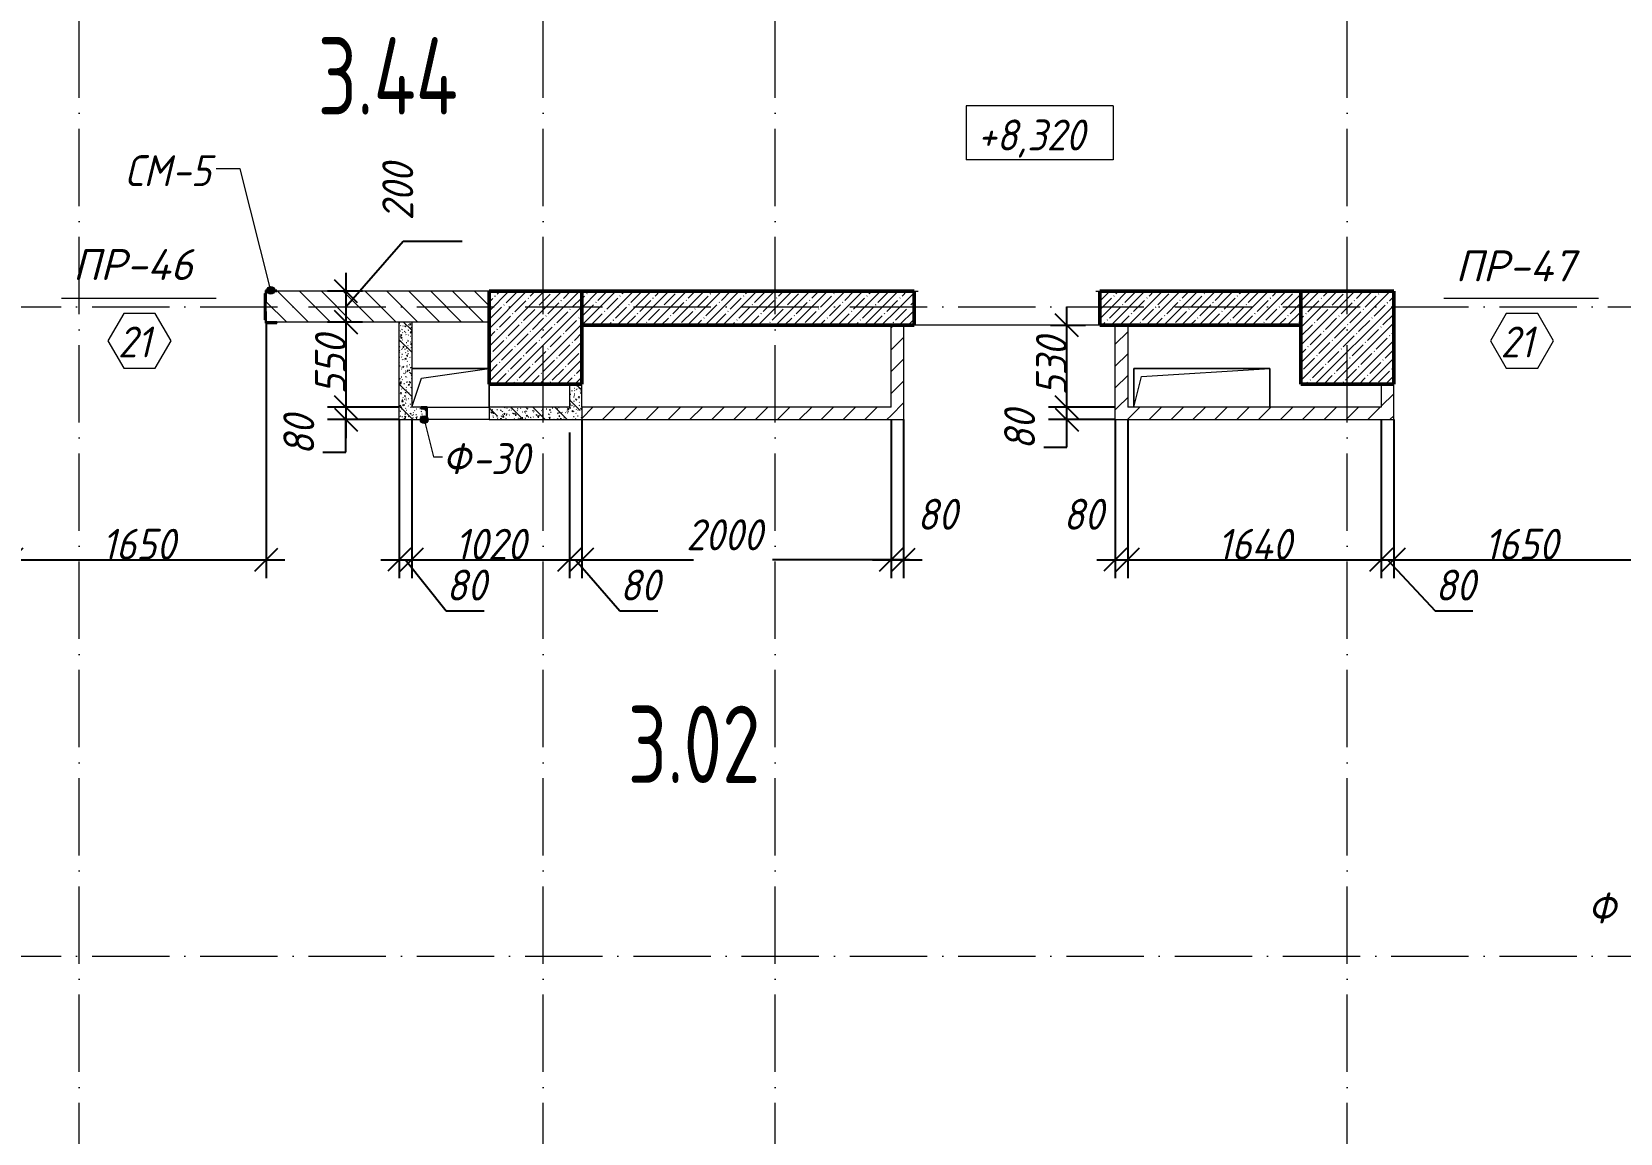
# Model space of a CAD drawing. Header units: millimetres. Extents: x -269418 to 201924, y -5890 to 98643.
# Drawn here: x 13703 to 23975, y 2454 to 9579 of the extents above; entities that cross this region are included whole.
import ezdxf

# ---------------------------------------------------------------- set-up
doc = ezdxf.new("R2010")
doc.units = ezdxf.units.MM
doc.linetypes.add('50_200_ШТРИХ_1Т_ш5_п1_п1_', pattern=[700, 500, -100, 0, -100])
for name, color, linetype, lineweight in [('A-ANNO-DIMS', 7, 'Continuous', 9), ('A-AREA-IDEN', 7, 'Continuous', 9), ('A-DOOR-IDEN', 7, 'Continuous', 9), ('A-FLOR', 7, 'Continuous', 9), ('A-GENM', 7, 'Continuous', 9), ('A-GENM-1', 7, 'Continuous', 25), ('A-GENM-IDEN', 7, 'Continuous', 9), ('A-WALL-3', 7, 'Continuous', 50), ('A-WALL-PATT-2', 7, 'Continuous', 5), ('G-ANNO-DIMS', 7, 'Continuous', 9), ('I-WALL', 7, 'Continuous', 5), ('S-COLS', 7, 'Continuous', 9), ('S-COLS-1', 7, 'Continuous', 5), ('S-COLS-2', 7, 'Continuous', 50), ('Оси-1', 7, '50_200_ШТРИХ_1Т_ш5_п1_п1_', 9)]:
    doc.layers.add(name, color=color, linetype=linetype, lineweight=lineweight)
for name, color, linetype, lineweight, true_color in [('A-WALL-4', 7, 'Continuous', 5, 0x008000), ('A-WALL-FNSH-2', 7, 'Continuous', 13, 0xce0000), ('A-WALL-FNSH-3', 7, 'Continuous', 13, 0x008000), ('A-WALL-FNSH-4', 7, 'Continuous', 13, 0x0070df), ('A-WALL-PATT-1', 7, 'Continuous', 5, 0xce0000), ('A-WALL-PATT-3', 7, 'Continuous', 5, 0x008000), ('A-WALL-PATT-4', 7, 'Continuous', 5, 0x0070df)]:
    doc.layers.add(name, color=color, linetype=linetype, lineweight=lineweight, true_color=true_color)
doc.styles.add('ISOCPEUR_I_2', font='isocpeui.ttf', dxfattribs={"width": 0.9, "height": 200})
doc.styles.add('ISOCPEUR_I_4', font='isocpeui.ttf', dxfattribs={"height": 200})
doc.styles.add('СПДС', font='ГОСТ тип А.ttf', dxfattribs={"width": 0.9})
doc.dimstyles.new('ISO-2_0_0_9К_СРЕДНИЙ', dxfattribs={"dimscale": 304.8, "dimtxt": 199.196235, "dimasz": 0.492126, "dimexe": 0.393701, "dimexo": 0, "dimgap": 0, "dimtad": 1, "dimdec": 0, "dimzin": 0, "dimdsep": 46, "dimtxsty": 'ISOCPEUR_I_2', "dimblk1": 'OBLIQUE', "dimblk2": 'OBLIQUE', "dimsah": 1, "dimcen": 0.09, "dimdle": 0.393701, "dimazin": 0, "dimtfac": 1, "dimtdec": 4, "dimtix": 1, "dimtmove": 2, "dimatfit": 3, "dimfxl": 1, "dimtvp": 1, "dimtolj": 1, "dimtzin": 0, "dimarcsym": 2})
doc.dimstyles.new('ISO-2_0_0_9К_СРЕДНИЙ_1', dxfattribs={"dimscale": 304.8, "dimtxt": 199.196235, "dimasz": 0.492126, "dimexe": 0.393701, "dimexo": 0, "dimgap": 0, "dimtad": 1, "dimdec": 0, "dimzin": 0, "dimdsep": 46, "dimtxsty": 'ISOCPEUR_I_2', "dimblk1": 'OBLIQUE', "dimblk2": 'OBLIQUE', "dimsah": 1, "dimcen": 0.09, "dimdle": 0.393701, "dimazin": 0, "dimtfac": 1, "dimtdec": 4, "dimtix": 1, "dimtmove": 1, "dimatfit": 3, "dimfxl": 1, "dimtvp": 1, "dimtolj": 1, "dimtzin": 0, "dimarcsym": 2})
doc.dimstyles.new('ISO-2_0_0_9К_СРЕДНИЙ_2', dxfattribs={"dimscale": 304.8, "dimtxt": 199.196235, "dimasz": 0.492126, "dimexe": 0.393701, "dimexo": 0, "dimgap": 0, "dimtad": 1, "dimdec": 0, "dimzin": 0, "dimdsep": 46, "dimtxsty": 'ISOCPEUR_I_2', "dimblk1": 'OBLIQUE', "dimblk2": 'OBLIQUE', "dimsah": 1, "dimcen": 0.09, "dimdle": 0.393701, "dimazin": 0, "dimtfac": 1, "dimtdec": 4, "dimtix": 1, "dimtmove": 0, "dimatfit": 3, "dimfxl": 1, "dimtvp": 1, "dimtolj": 1, "dimtzin": 0, "dimarcsym": 2})
pattern_1 = [(45, (0, 0), (-70.71068, 70.71068), [])]
pattern_2 = [(50, (0, 0), (72.87376, -6.37607), [7.62, -83.82]), (355, (0, 0), (-14.097, 76.42244), [6.096, -67.056]), (100.451, (6.07, -0.53), (58.77696, 70.04687), [6.476, -71.236]), (46.184, (0, 20.32), (108.4314, -16.81745), [11.43, -125.73]), (96.636, (9.04, 18.92), (94.961, 98.9709), [9.714, -106.854]), (351.184, (0, 20.32), (94.9623, 98.9702), [9.144, -100.584]), (21, (10.16, 15.24), (60.64565, -40.90654), [7.62, -83.82]), (326, (10.16, 15.24), (24.72083, 73.67493), [6.096, -67.056]), (71.451, (15.214, 11.83), (85.3669, 32.76874), [6.476, -71.236]), (37.5, (0, 0), (1.235525, 33.822432), [3.353, -62.89, 3.353, -64.719, -67.31]), (37.5, (0, 0), (1.235525, 33.822432), [-134.315, 3.353, -63.957]), (7.5, (0, 0), (26.728146, 40.07255), [3.353, -35.458, 3.353, -61.366, -25.654]), (7.5, (0, 0), (26.728146, 40.07255), [-103.53, 3.353, -22.301]), (327.5, (-22.657, 0), (54.236318, -2.292117), [3.353, -22.047, 3.353, -75.895, -105.156]), (327.5, (-22.657, 0), (54.236318, -2.292117), [-104.648, 3.353, -101.803]), (317.5, (-32.817, 0), (59.25158, 10.17014), [3.353, -29.667, 3.353, -49.276, -74.676]), (317.5, (-32.817, 0), (59.25158, 10.17014), [-85.649, 3.353, -71.323])]
pattern_3 = [(135, (0, 0), (-142.5612, -142.5612), []), (135, (142.56, 0), (-142.5612, -142.5612), [252.016, -50.403, 3.353, -47.05])]
pattern_4 = [(45, (0, 0), (-57.02463, 57.02463), []), (45, (57.025, 0), (-57.02463, 57.02463), [100.806, -20.161, 3.353, -16.808])]

# ---------------------------------------------------------------- blocks, each defined once
blk = doc.blocks.new('AR_Отверстие прямоугольное _в плите_ - AR_Отверстие прямоугольное _в плите_-V41-АР1_1_Кладочный план 3 этажа')
at = {"layer": 'A-GENM'}
for p, q in [((250, 125), (-250, 125)), ((-187, 63), (250, 125)), ((-250, -125), (-187, 63)), ((250, -125), (250, 25))]:
    blk.add_line(p, q, dxfattribs=at)
blk = doc.blocks.new('AR_Отверстие прямоугольное _в плите_ - AR_Отверстие прямоугольное _в плите_-24548550-АР1_1_Кладочный план 3 этажа')
at = {"layer": 'A-GENM'}
for p, q in [((440, 125), (-440, 125)), ((-440, 125), (-440, -125)), ((-390, 75), (440, 125)), ((440, -125), (440, 125)), ((-440, -125), (-390, 75))]:
    blk.add_line(p, q, dxfattribs=at)
blk = doc.blocks.new('Колонна_Несущая_Прямоугольное сечение - 600х600-V62-АР1_1_Кладочный план 3 этажа')
at = {"layer": 'S-COLS-1'}
h = blk.add_hatch(dxfattribs=at)
h.set_pattern_fill('FP_46', color=256, style=0, pattern_type=2)
h.set_pattern_definition([(45, (-22210, -7600), (-57.02463, 57.02463), []), (45, (-22152.975, -7600), (-57.02463, 57.02463), [100.806, -20.161, 3.353, -16.808])])
h.paths.add_polyline_path([(-300, -300), (300, -300), (300, 300), (-300, 300)], flags=0)
at = {"layer": 'S-COLS-2'}
for p, q in [((300, 300), (-300, 300)), ((-300, 300), (-300, -300)), ((300, -300), (300, 300)), ((-300, -300), (300, -300))]:
    blk.add_line(p, q, dxfattribs=at)
blk = doc.blocks.new('Колонна_Несущая_Прямоугольное сечение - 600х600-V70-АР1_1_Кладочный план 3 этажа')
at = {"layer": 'S-COLS-1'}
h = blk.add_hatch(dxfattribs=at)
h.set_pattern_fill('FP_54', color=256, style=0, pattern_type=2)
h.set_pattern_definition([(45, (-16960, -7600), (-57.02463, 57.02463), []), (45, (-16902.975, -7600), (-57.02463, 57.02463), [100.806, -20.161, 3.353, -16.808])])
h.paths.add_polyline_path([(-300, -300), (300, -300), (300, 300), (-300, 300)], flags=0)
at = {"layer": 'S-COLS-2'}
for p, q in [((300, 300), (-300, 300)), ((-300, 300), (-300, -300)), ((300, -300), (300, 300)), ((-300, -300), (300, -300))]:
    blk.add_line(p, q, dxfattribs=at)
blk = doc.blocks.new('Фахверк_СКБ_Уголок_Тип 2 - СМ-5_200х2480h-30007438-АР1_1_Кладочный план 3 этажа')
at = {"layer": 'A-GENM-1'}
for p, q in [((125, 156), (125, 81)), ((200, 156), (125, 156)), ((131, 81), (131, 150)), ((131, 150), (200, 150)), ((200, 150), (200, 156)), ((125, 81), (131, 81)), ((131, 19), (125, 19)), ((125, 19), (125, -56)), ((131, -50), (131, 19)), ((125, -56), (200, -56)), ((200, -50), (131, -50)), ((200, -56), (200, -50))]:
    blk.add_line(p, q, dxfattribs=at)
blk = doc.blocks.new('Стойка_Влож_Полоса боковая - Полоса-27101091-АР1_1_Кладочный план 3 этажа')
at = {"layer": 'A-GENM'}
for p, q in [((-5, 85), (0, 85)), ((-5, -85), (-5, 85)), ((0, 31), (0, -31)), ((0, -85), (-5, -85))]:
    blk.add_line(p, q, dxfattribs=at)
blk = doc.blocks.new('Фахверк_СКБ_Швеллер - Ф-30_80х3950 h _3 эт__-31789027-АР1_1_Кладочный план 3 этажа')
at = {"layer": 'A-GENM-1'}
for p, q in [((165, 40), (125, 40)), ((125, 40), (125, -40)), ((129.5, 32.6), (165, 32.6)), ((129.5, -32.6), (129.5, 32.6)), ((165, 32.6), (165, 40)), ((125, -40), (165, -40)), ((165, -32.6), (129.5, -32.6)), ((165, -40), (165, -32.6))]:
    blk.add_line(p, q, dxfattribs=at)
blk = doc.blocks.new('Высотные отметки - 9_5х3_5_h_-17668430-АР1_1_Кладочный план 3 этажа')
at = {"layer": 'G-ANNO-DIMS'}
for p, q in [((-4.75, 3.5), (-4.75, 0)), ((4.75, 3.5), (-4.75, 3.5)), ((4.75, 3.5), (4.75, 0)), ((4.75, 0), (-4.75, 0))]:
    blk.add_line(p, q, dxfattribs=at)
blk = doc.blocks.new('AAR_СКБ_Марка_Двери_Перемычка и проем - Марка перемычки и проема-25306769-АР1_1_Кладочный план 3 этажа')
at = {"layer": 'A-DOOR-IDEN'}
for p, q in [((-5, 0), (5, 0)), ((-0.97, -0.98), (-1.99, -2.75)), ((1.07, -0.98), (-0.97, -0.98)), ((2.09, -2.75), (1.07, -0.98)), ((-1.99, -2.75), (-0.97, -4.51)), ((1.07, -4.51), (2.09, -2.75)), ((-0.97, -4.51), (1.07, -4.51))]:
    blk.add_line(p, q, dxfattribs=at)
blk = doc.blocks.new('_Oblique')
at = {"color": 0, "linetype": 'ByBlock', "lineweight": -2}
blk.add_line((-0.5, -0.5), (0.5, 0.5), dxfattribs=at)
blk = doc.blocks.new('DIMBLOCK160-АР1_1_Кладочный план 3 этажа')
at = {"layer": 'A-ANNO-DIMS', "color": 0, "lineweight": -2, "transparency": 16777216}
for p, q in [((16080, 7067), (16080, 6044)), ((16160, 7067), (16160, 6044)), ((15960, 6164), (16280, 6164)), ((16120, 6164), (16384, 5833)), ((16384, 5833), (16628, 5833))]:
    blk.add_line(p, q, dxfattribs=at)
at = {"layer": 'Defpoints', "color": 0, "transparency": 16777216}
for p in [(16080, 7067), (16160, 7067), (16160, 6164)]:
    blk.add_point(p, dxfattribs=at)
at = {"layer": 'A-ANNO-DIMS', "color": 0, "lineweight": -2, "transparency": 16777216, "xscale": 150, "yscale": 150, "zscale": 150, "rotation": 180}
blk.add_blockref('_Oblique', (16080, 6164), dxfattribs=at)
at = {"layer": 'A-ANNO-DIMS', "color": 0, "lineweight": -2, "transparency": 16777216, "xscale": 150, "yscale": 150, "zscale": 150}
blk.add_blockref('_Oblique', (16160, 6164), dxfattribs=at)
at = {"layer": 'A-ANNO-DIMS', "color": 0, "transparency": 16777216, "insert": (16384, 6100), "char_height": 200, "width": 303.39, "attachment_point": 1, "line_spacing_factor": 1.149209, "style": 'ISOCPEUR_I_2'}
blk.add_mtext('\\A1;80', dxfattribs=at)
blk = doc.blocks.new('DIMBLOCK161-АР1_1_Кладочный план 3 этажа')
at = {"layer": 'A-ANNO-DIMS', "color": 0, "lineweight": -2, "transparency": 16777216}
for p, q in [((16160, 7067), (16160, 6044)), ((17180, 6987), (17180, 6044)), ((16040, 6164), (17300, 6164))]:
    blk.add_line(p, q, dxfattribs=at)
at = {"layer": 'Defpoints', "color": 0, "transparency": 16777216}
for p in [(16160, 7067), (17180, 6987), (17180, 6164)]:
    blk.add_point(p, dxfattribs=at)
at = {"layer": 'A-ANNO-DIMS', "color": 0, "lineweight": -2, "transparency": 16777216, "xscale": 150, "yscale": 150, "zscale": 150, "rotation": 180}
blk.add_blockref('_Oblique', (16160, 6164), dxfattribs=at)
at = {"layer": 'A-ANNO-DIMS', "color": 0, "lineweight": -2, "transparency": 16777216, "xscale": 150, "yscale": 150, "zscale": 150}
blk.add_blockref('_Oblique', (17180, 6164), dxfattribs=at)
at = {"layer": 'A-ANNO-DIMS', "color": 0, "transparency": 16777216, "insert": (16670, 6264), "char_height": 200, "width": 560.81, "attachment_point": 5, "style": 'ISOCPEUR_I_2'}
blk.add_mtext('\\A1;1020', dxfattribs=at)
blk = doc.blocks.new('DIMBLOCK162-АР1_1_Кладочный план 3 этажа')
at = {"layer": 'A-ANNO-DIMS', "color": 0, "lineweight": -2, "transparency": 16777216}
for p, q in [((17180, 6987), (17180, 6044)), ((17260, 7067), (17260, 6044)), ((17060, 6164), (17380, 6164)), ((17220, 6164), (17507, 5833)), ((17507, 5833), (17751, 5833))]:
    blk.add_line(p, q, dxfattribs=at)
at = {"layer": 'Defpoints', "color": 0, "transparency": 16777216}
for p in [(17180, 6987), (17260, 7067), (17260, 6164)]:
    blk.add_point(p, dxfattribs=at)
at = {"layer": 'A-ANNO-DIMS', "color": 0, "lineweight": -2, "transparency": 16777216, "xscale": 150, "yscale": 150, "zscale": 150, "rotation": 180}
blk.add_blockref('_Oblique', (17180, 6164), dxfattribs=at)
at = {"layer": 'A-ANNO-DIMS', "color": 0, "lineweight": -2, "transparency": 16777216, "xscale": 150, "yscale": 150, "zscale": 150}
blk.add_blockref('_Oblique', (17260, 6164), dxfattribs=at)
at = {"layer": 'A-ANNO-DIMS', "color": 0, "transparency": 16777216, "insert": (17507, 6100), "char_height": 200, "width": 303.39, "attachment_point": 1, "line_spacing_factor": 1.149209, "style": 'ISOCPEUR_I_2'}
blk.add_mtext('\\A1;80', dxfattribs=at)
blk = doc.blocks.new('DIMBLOCK163-АР1_1_Кладочный план 3 этажа')
at = {"layer": 'A-ANNO-DIMS', "color": 0, "lineweight": -2, "transparency": 16777216}
for p, q in [((17260, 7067), (17260, 6044)), ((19260, 7069), (19260, 6044)), ((17140, 6164), (17982, 6164)), ((19380, 6164), (18494, 6164))]:
    blk.add_line(p, q, dxfattribs=at)
at = {"layer": 'Defpoints', "color": 0, "transparency": 16777216}
for p in [(17260, 7067), (19260, 7069), (19260, 6164)]:
    blk.add_point(p, dxfattribs=at)
at = {"layer": 'A-ANNO-DIMS', "color": 0, "lineweight": -2, "transparency": 16777216, "xscale": 150, "yscale": 150, "zscale": 150, "rotation": 180}
blk.add_blockref('_Oblique', (17260, 6164), dxfattribs=at)
at = {"layer": 'A-ANNO-DIMS', "color": 0, "lineweight": -2, "transparency": 16777216, "xscale": 150, "yscale": 150, "zscale": 150}
blk.add_blockref('_Oblique', (19260, 6164), dxfattribs=at)
at = {"layer": 'A-ANNO-DIMS', "color": 0, "transparency": 16777216, "insert": (17935, 6425), "char_height": 200, "width": 606.78, "attachment_point": 1, "line_spacing_factor": 1.149209, "style": 'ISOCPEUR_I_2'}
blk.add_mtext('\\A1;2000', dxfattribs=at)
blk = doc.blocks.new('DIMBLOCK164-АР1_1_Кладочный план 3 этажа')
at = {"layer": 'A-ANNO-DIMS', "color": 0, "lineweight": -2, "transparency": 16777216}
for p, q in [((19260, 7069), (19260, 6044)), ((19340, 7070), (19340, 6044)), ((19140, 6164), (19460, 6164))]:
    blk.add_line(p, q, dxfattribs=at)
at = {"layer": 'Defpoints', "color": 0, "transparency": 16777216}
for p in [(19260, 7069), (19340, 7070), (19340, 6164)]:
    blk.add_point(p, dxfattribs=at)
at = {"layer": 'A-ANNO-DIMS', "color": 0, "lineweight": -2, "transparency": 16777216, "xscale": 150, "yscale": 150, "zscale": 150, "rotation": 180}
blk.add_blockref('_Oblique', (19260, 6164), dxfattribs=at)
at = {"layer": 'A-ANNO-DIMS', "color": 0, "lineweight": -2, "transparency": 16777216, "xscale": 150, "yscale": 150, "zscale": 150}
blk.add_blockref('_Oblique', (19340, 6164), dxfattribs=at)
at = {"layer": 'A-ANNO-DIMS', "color": 0, "transparency": 16777216, "insert": (19429, 6558), "char_height": 200, "width": 303.39, "attachment_point": 1, "line_spacing_factor": 1.149209, "style": 'ISOCPEUR_I_2'}
blk.add_mtext('\\A1;80', dxfattribs=at)
blk = doc.blocks.new('DIMBLOCK165-АР1_1_Кладочный план 3 этажа')
at = {"layer": 'A-ANNO-DIMS', "color": 0, "lineweight": -2, "transparency": 16777216}
for p, q in [((15735, 7800), (16104, 8224)), ((16104, 8224), (16486, 8224)), ((15735, 8020), (15735, 7580)), ((15841, 7900), (15615, 7900)), ((15841, 7700), (15615, 7700))]:
    blk.add_line(p, q, dxfattribs=at)
at = {"layer": 'Defpoints', "color": 0, "transparency": 16777216}
for p in [(15841, 7900), (15735, 7700), (15841, 7700)]:
    blk.add_point(p, dxfattribs=at)
at = {"layer": 'A-ANNO-DIMS', "color": 0, "lineweight": -2, "transparency": 16777216, "xscale": 150, "yscale": 150, "zscale": 150}
for p, rotation in [((15735, 7900), 90), ((15735, 7700), 270)]:
    blk.add_blockref('_Oblique', p, dxfattribs=dict(at, rotation=rotation))
at = {"layer": 'A-ANNO-DIMS', "color": 0, "transparency": 16777216, "insert": (15970, 8358), "char_height": 200, "width": 455.09, "attachment_point": 1, "rotation": 90, "line_spacing_factor": 1.149209, "style": 'ISOCPEUR_I_2'}
blk.add_mtext('\\A1;200', dxfattribs=at)
blk = doc.blocks.new('DIMBLOCK166-АР1_1_Кладочный план 3 этажа')
at = {"layer": 'A-ANNO-DIMS', "color": 0, "lineweight": -2, "transparency": 16777216}
for p, q in [((15735, 7820), (15735, 7030)), ((15841, 7700), (15615, 7700)), ((16077, 7150), (15615, 7150))]:
    blk.add_line(p, q, dxfattribs=at)
at = {"layer": 'Defpoints', "color": 0, "transparency": 16777216}
for p in [(15841, 7700), (15735, 7150), (16077, 7150)]:
    blk.add_point(p, dxfattribs=at)
at = {"layer": 'A-ANNO-DIMS', "color": 0, "lineweight": -2, "transparency": 16777216, "xscale": 150, "yscale": 150, "zscale": 150}
for p, rotation in [((15735, 7700), 90), ((15735, 7150), 270)]:
    blk.add_blockref('_Oblique', p, dxfattribs=dict(at, rotation=rotation))
at = {"layer": 'A-ANNO-DIMS', "color": 0, "transparency": 16777216, "insert": (15635, 7425), "char_height": 200, "width": 455.09, "attachment_point": 5, "rotation": 90, "style": 'ISOCPEUR_I_2'}
blk.add_mtext('\\A1;550', dxfattribs=at)
blk = doc.blocks.new('DIMBLOCK167-АР1_1_Кладочный план 3 этажа')
at = {"layer": 'A-ANNO-DIMS', "color": 0, "lineweight": -2, "transparency": 16777216}
for p, q in [((15735, 7270), (15735, 6950)), ((16077, 7150), (15615, 7150)), ((16077, 7070), (15615, 7070)), ((15735, 6859), (15735, 7070)), ((15585, 6859), (15735, 6859))]:
    blk.add_line(p, q, dxfattribs=at)
at = {"layer": 'Defpoints', "color": 0, "transparency": 16777216}
for p in [(16077, 7150), (15735, 7070), (16077, 7070)]:
    blk.add_point(p, dxfattribs=at)
at = {"layer": 'A-ANNO-DIMS', "color": 0, "lineweight": -2, "transparency": 16777216, "xscale": 150, "yscale": 150, "zscale": 150}
for p, rotation in [((15735, 7150), 90), ((15735, 7070), 270)]:
    blk.add_blockref('_Oblique', p, dxfattribs=dict(at, rotation=rotation))
at = {"layer": 'A-ANNO-DIMS', "color": 0, "transparency": 16777216, "insert": (15330, 6840), "char_height": 200, "width": 303.39, "attachment_point": 1, "rotation": 90, "line_spacing_factor": 1.149209, "style": 'ISOCPEUR_I_2'}
blk.add_mtext('\\A1;80', dxfattribs=at)
blk = doc.blocks.new('DIMBLOCK196-АР1_1_Кладочный план 3 этажа')
at = {"layer": 'A-ANNO-DIMS', "color": 0, "lineweight": -2, "transparency": 16777216}
for p, q in [((20710, 7070), (20710, 6044)), ((20790, 7067), (20790, 6044)), ((20590, 6164), (20910, 6164))]:
    blk.add_line(p, q, dxfattribs=at)
at = {"layer": 'Defpoints', "color": 0, "transparency": 16777216}
for p in [(20710, 7070), (20790, 7067), (20790, 6164)]:
    blk.add_point(p, dxfattribs=at)
at = {"layer": 'A-ANNO-DIMS', "color": 0, "lineweight": -2, "transparency": 16777216, "xscale": 150, "yscale": 150, "zscale": 150, "rotation": 180}
blk.add_blockref('_Oblique', (20710, 6164), dxfattribs=at)
at = {"layer": 'A-ANNO-DIMS', "color": 0, "lineweight": -2, "transparency": 16777216, "xscale": 150, "yscale": 150, "zscale": 150}
blk.add_blockref('_Oblique', (20790, 6164), dxfattribs=at)
at = {"layer": 'A-ANNO-DIMS', "color": 0, "transparency": 16777216, "insert": (20374, 6558), "char_height": 200, "width": 303.39, "attachment_point": 1, "line_spacing_factor": 1.149209, "style": 'ISOCPEUR_I_2'}
blk.add_mtext('\\A1;80', dxfattribs=at)
blk = doc.blocks.new('DIMBLOCK197-АР1_1_Кладочный план 3 этажа')
at = {"layer": 'A-ANNO-DIMS', "color": 0, "lineweight": -2, "transparency": 16777216}
for p, q in [((20790, 7067), (20790, 6044)), ((22430, 7069), (22430, 6044)), ((20670, 6164), (22550, 6164))]:
    blk.add_line(p, q, dxfattribs=at)
at = {"layer": 'Defpoints', "color": 0, "transparency": 16777216}
for p in [(20790, 7067), (22430, 7069), (22430, 6164)]:
    blk.add_point(p, dxfattribs=at)
at = {"layer": 'A-ANNO-DIMS', "color": 0, "lineweight": -2, "transparency": 16777216, "xscale": 150, "yscale": 150, "zscale": 150, "rotation": 180}
blk.add_blockref('_Oblique', (20790, 6164), dxfattribs=at)
at = {"layer": 'A-ANNO-DIMS', "color": 0, "lineweight": -2, "transparency": 16777216, "xscale": 150, "yscale": 150, "zscale": 150}
blk.add_blockref('_Oblique', (22430, 6164), dxfattribs=at)
at = {"layer": 'A-ANNO-DIMS', "color": 0, "transparency": 16777216, "insert": (21610, 6264), "char_height": 200, "width": 579.2, "attachment_point": 5, "style": 'ISOCPEUR_I_2'}
blk.add_mtext('\\A1;1640', dxfattribs=at)
blk = doc.blocks.new('DIMBLOCK198-АР1_1_Кладочный план 3 этажа')
at = {"layer": 'A-ANNO-DIMS', "color": 0, "lineweight": -2, "transparency": 16777216}
for p, q in [((22430, 7069), (22430, 6044)), ((22510, 7070), (22510, 6044)), ((22310, 6164), (22630, 6164)), ((22470, 6164), (22779, 5833)), ((22779, 5833), (23022, 5833))]:
    blk.add_line(p, q, dxfattribs=at)
at = {"layer": 'Defpoints', "color": 0, "transparency": 16777216}
for p in [(22430, 7069), (22510, 7070), (22510, 6164)]:
    blk.add_point(p, dxfattribs=at)
at = {"layer": 'A-ANNO-DIMS', "color": 0, "lineweight": -2, "transparency": 16777216, "xscale": 150, "yscale": 150, "zscale": 150, "rotation": 180}
blk.add_blockref('_Oblique', (22430, 6164), dxfattribs=at)
at = {"layer": 'A-ANNO-DIMS', "color": 0, "lineweight": -2, "transparency": 16777216, "xscale": 150, "yscale": 150, "zscale": 150}
blk.add_blockref('_Oblique', (22510, 6164), dxfattribs=at)
at = {"layer": 'A-ANNO-DIMS', "color": 0, "transparency": 16777216, "insert": (22779, 6100), "char_height": 200, "width": 303.39, "attachment_point": 1, "line_spacing_factor": 1.149209, "style": 'ISOCPEUR_I_2'}
blk.add_mtext('\\A1;80', dxfattribs=at)
blk = doc.blocks.new('DIMBLOCK199-АР1_1_Кладочный план 3 этажа')
at = {"layer": 'A-ANNO-DIMS', "color": 0, "lineweight": -2, "transparency": 16777216}
for p, q in [((24160, 7700), (24160, 6044)), ((22510, 7070), (22510, 6044)), ((22390, 6164), (24280, 6164))]:
    blk.add_line(p, q, dxfattribs=at)
at = {"layer": 'Defpoints', "color": 0, "transparency": 16777216}
for p in [(24160, 7700), (22510, 7070), (24160, 6164)]:
    blk.add_point(p, dxfattribs=at)
at = {"layer": 'A-ANNO-DIMS', "color": 0, "lineweight": -2, "transparency": 16777216, "xscale": 150, "yscale": 150, "zscale": 150, "rotation": 180}
blk.add_blockref('_Oblique', (22510, 6164), dxfattribs=at)
at = {"layer": 'A-ANNO-DIMS', "color": 0, "lineweight": -2, "transparency": 16777216, "xscale": 150, "yscale": 150, "zscale": 150}
blk.add_blockref('_Oblique', (24160, 6164), dxfattribs=at)
at = {"layer": 'A-ANNO-DIMS', "color": 0, "transparency": 16777216, "insert": (23335, 6264), "char_height": 200, "width": 560.81, "attachment_point": 5, "style": 'ISOCPEUR_I_2'}
blk.add_mtext('\\A1;1650', dxfattribs=at)
blk = doc.blocks.new('DIMBLOCK279-АР1_1_Кладочный план 3 этажа')
at = {"layer": 'A-ANNO-DIMS', "color": 0, "lineweight": -2, "transparency": 16777216}
for p, q in [((20397, 6950), (20397, 7270)), ((20707, 7150), (20277, 7150)), ((20710, 7070), (20277, 7070)), ((20397, 6893), (20397, 7070)), ((20247, 6893), (20397, 6893))]:
    blk.add_line(p, q, dxfattribs=at)
at = {"layer": 'Defpoints', "color": 0, "transparency": 16777216}
for p in [(20397, 7150), (20707, 7150), (20710, 7070)]:
    blk.add_point(p, dxfattribs=at)
at = {"layer": 'A-ANNO-DIMS', "color": 0, "lineweight": -2, "transparency": 16777216, "xscale": 150, "yscale": 150, "zscale": 150}
for p, rotation in [((20397, 7150), 90), ((20397, 7070), 270)]:
    blk.add_blockref('_Oblique', p, dxfattribs=dict(at, rotation=rotation))
at = {"layer": 'A-ANNO-DIMS', "color": 0, "transparency": 16777216, "insert": (19991, 6874), "char_height": 200, "width": 303.39, "attachment_point": 1, "rotation": 90, "line_spacing_factor": 1.149209, "style": 'ISOCPEUR_I_2'}
blk.add_mtext('\\A1;80', dxfattribs=at)
blk = doc.blocks.new('DIMBLOCK280-АР1_1_Кладочный план 3 этажа')
at = {"layer": 'A-ANNO-DIMS', "color": 0, "lineweight": -2, "transparency": 16777216}
for p, q in [((20397, 7030), (20397, 7800)), ((20291, 7680), (20517, 7680)), ((20707, 7150), (20277, 7150))]:
    blk.add_line(p, q, dxfattribs=at)
at = {"layer": 'Defpoints', "color": 0, "transparency": 16777216}
for p in [(20291, 7680), (20397, 7680), (20707, 7150)]:
    blk.add_point(p, dxfattribs=at)
at = {"layer": 'A-ANNO-DIMS', "color": 0, "lineweight": -2, "transparency": 16777216, "xscale": 150, "yscale": 150, "zscale": 150}
for p, rotation in [((20397, 7680), 90), ((20397, 7150), 270)]:
    blk.add_blockref('_Oblique', p, dxfattribs=dict(at, rotation=rotation))
at = {"layer": 'A-ANNO-DIMS', "color": 0, "transparency": 16777216, "insert": (20297, 7415), "char_height": 200, "width": 455.09, "attachment_point": 5, "rotation": 90, "style": 'ISOCPEUR_I_2'}
blk.add_mtext('\\A1;530', dxfattribs=at)
blk = doc.blocks.new('DIMBLOCK361-АР1_1_Кладочный план 3 этажа')
at = {"layer": 'A-ANNO-DIMS', "color": 0, "lineweight": -2, "transparency": 16777216}
for p, q in [((13570, 7700), (13570, 6044)), ((15220, 7700), (15220, 6044)), ((13450, 6164), (15340, 6164))]:
    blk.add_line(p, q, dxfattribs=at)
at = {"layer": 'Defpoints', "color": 0, "transparency": 16777216}
for p in [(13570, 7700), (15220, 7700), (15220, 6164)]:
    blk.add_point(p, dxfattribs=at)
at = {"layer": 'A-ANNO-DIMS', "color": 0, "lineweight": -2, "transparency": 16777216, "xscale": 150, "yscale": 150, "zscale": 150, "rotation": 180}
blk.add_blockref('_Oblique', (13570, 6164), dxfattribs=at)
at = {"layer": 'A-ANNO-DIMS', "color": 0, "lineweight": -2, "transparency": 16777216, "xscale": 150, "yscale": 150, "zscale": 150}
blk.add_blockref('_Oblique', (15220, 6164), dxfattribs=at)
at = {"layer": 'A-ANNO-DIMS', "color": 0, "transparency": 16777216, "insert": (14395, 6264), "char_height": 200, "width": 560.81, "attachment_point": 5, "style": 'ISOCPEUR_I_2'}
blk.add_mtext('\\A1;1650', dxfattribs=at)

msp = doc.modelspace()

# ---------------------------------------------------------------- hatches: boundary and pattern name
at = {"layer": 'A-GENM-IDEN'}
h = msp.add_hatch(color=256, dxfattribs=at)
edge = h.paths.add_edge_path(flags=0)
edge.add_arc((15249, 7906), 25, 0, 360)
h = msp.add_hatch(color=256, dxfattribs=at)
edge = h.paths.add_edge_path(flags=0)
edge.add_arc((16241.1, 7070), 25, 0, 360)
at = {"layer": 'A-WALL-PATT-1'}
h = msp.add_hatch(dxfattribs=at)
h.set_pattern_fill('FP_1', color=256, style=0, pattern_type=2)
h.set_pattern_definition([(135, (0, 0), (-70.7107, -70.7107), [])])
h.paths.add_polyline_path([(15220, 7700), (16660, 7700), (16660, 7900), (15220, 7900), (15220, 7769)], flags=0)
h.paths.add_polyline_path([(13570, 7700), (13570, 7900), (12760, 7900), (12760, 7700), (13501, 7700)], flags=0)
at = {"layer": 'A-WALL-PATT-2'}
h = msp.add_hatch(dxfattribs=at)
h.set_pattern_fill('FP_4', color=256, style=0, pattern_type=2)
h.set_pattern_definition(pattern_4)
h.paths.add_polyline_path([(21910, 7680), (21910, 7900), (20695, 7900), (20695, 7680)], flags=0)
h.paths.add_polyline_path([(17892.6, 7680), (19300, 7680), (19300, 7900), (17260, 7900), (17260, 7680)], flags=0)
h = msp.add_hatch(dxfattribs=at)
h.set_pattern_fill('FP_4', color=256, style=0, pattern_type=2)
h.set_pattern_definition(pattern_4)
h.paths.add_polyline_path([(20610, 7680), (20695, 7680), (20695, 7900), (20610, 7900)], flags=0)
h.paths.add_polyline_path([(19410, 7680), (19410, 7900), (19300, 7900), (19300, 7680)], flags=0)
at = {"layer": 'A-WALL-PATT-3'}
h = msp.add_hatch(dxfattribs=at)
h.set_pattern_fill('FP_5', color=256, style=0, pattern_type=2)
h.set_pattern_definition(pattern_1)
h.paths.add_polyline_path([(19340, 7070), (19340, 7680), (19260, 7680), (19260, 7070)], flags=0)
h = msp.add_hatch(dxfattribs=at)
h.set_pattern_fill('FP_5', color=256, style=0, pattern_type=2)
h.set_pattern_definition(pattern_1)
h.paths.add_polyline_path([(20710, 7150), (20790, 7150), (20790, 7680), (20710, 7680)], flags=0)
h = msp.add_hatch(dxfattribs=at)
h.set_pattern_fill('FP_5', color=256, style=0, pattern_type=2)
h.set_pattern_definition(pattern_1)
h.paths.add_polyline_path([(22510, 7070), (22510, 7300), (22430, 7300), (22430, 7070)], flags=0)
h = msp.add_hatch(dxfattribs=at)
h.set_pattern_fill('FP_5', color=256, style=0, pattern_type=2)
h.set_pattern_definition(pattern_1)
h.paths.add_polyline_path([(17260, 7070), (19260, 7070), (19260, 7150), (17260, 7150)], flags=0)
h = msp.add_hatch(dxfattribs=at)
h.set_pattern_fill('FP_5', color=256, style=0, pattern_type=2)
h.set_pattern_definition(pattern_1)
h.paths.add_polyline_path([(20710, 7070), (22430, 7070), (22430, 7150), (20710, 7150)], flags=0)
at = {"layer": 'A-WALL-PATT-4'}
h = msp.add_hatch(dxfattribs=at)
h.set_pattern_fill('FP_6', color=256, style=0, pattern_type=2)
h.set_pattern_definition(pattern_2)
h.paths.add_polyline_path([(16080, 7150), (16160, 7150), (16160, 7700), (16080, 7700)], flags=0)
h = msp.add_hatch(dxfattribs=at)
h.set_pattern_fill('FP_7', color=256, style=0, pattern_type=2)
h.set_pattern_definition(pattern_3)
h.paths.add_polyline_path([(16080, 7150), (16160, 7150), (16160, 7700), (16080, 7700)], flags=0)
h = msp.add_hatch(dxfattribs=at)
h.set_pattern_fill('FP_6', color=256, style=0, pattern_type=2)
h.set_pattern_definition(pattern_2)
h.paths.add_polyline_path([(17260, 7070), (17260, 7300), (17180, 7300), (17180, 7070)], flags=0)
h = msp.add_hatch(dxfattribs=at)
h.set_pattern_fill('FP_7', color=256, style=0, pattern_type=2)
h.set_pattern_definition(pattern_3)
h.paths.add_polyline_path([(17260, 7070), (17260, 7300), (17180, 7300), (17180, 7070)], flags=0)
h = msp.add_hatch(dxfattribs=at)
h.set_pattern_fill('FP_6', color=256, style=0, pattern_type=2)
h.set_pattern_definition(pattern_2)
h.paths.add_polyline_path([(17180, 7070), (17180, 7150), (16661.1, 7150), (16661.1, 7070)], flags=0)
h.paths.add_polyline_path([(16221.1, 7070), (16221.1, 7077.4), (16256.6, 7077.4), (16256.6, 7142.6), (16221.1, 7142.6), (16221.1, 7150), (16080, 7150), (16080, 7070)], flags=0)
h = msp.add_hatch(dxfattribs=at)
h.set_pattern_fill('FP_7', color=256, style=0, pattern_type=2)
h.set_pattern_definition(pattern_3)
h.paths.add_polyline_path([(17180, 7070), (17180, 7150), (16661.1, 7150), (16661.1, 7070)], flags=0)
h.paths.add_polyline_path([(16221.1, 7070), (16221.1, 7077.4), (16256.6, 7077.4), (16256.6, 7142.6), (16221.1, 7142.6), (16221.1, 7150), (16080, 7150), (16080, 7070)], flags=0)

# ---------------------------------------------------------------- linework, layer by layer
at = {"layer": 'A-FLOR'}
for p, q in [((16160, 7400), (16660, 7400)), ((20830, 7400), (21710, 7400)), ((20830, 7150), (20830, 7400)), ((21710, 7400), (21710, 7150)), ((16660, 7300), (16660, 7150))]:
    msp.add_line(p, q, dxfattribs=at)
at = {"layer": 'A-GENM-IDEN'}
for p, q in [((15050, 8692.9), (14895, 8692.9)), ((15249, 7906), (15050, 8692.9)), ((16241.1, 7070), (16300.3, 6829.7)), ((16300.3, 6829.7), (16359.5, 6829.7))]:
    msp.add_line(p, q, dxfattribs=at)
for centre in [(15249, 7906), (16241.1, 7070)]:
    msp.add_circle(centre, 25, dxfattribs=at)
at = {"layer": 'A-WALL-3'}
for p, q in [((17260, 7900), (19410, 7900)), ((19410, 7680), (19410, 7900)), ((20610, 7680), (20610, 7900)), ((21910, 7900), (20610, 7900)), ((17260, 7680), (19410, 7680)), ((21910, 7680), (20610, 7680))]:
    msp.add_line(p, q, dxfattribs=at)
at = {"layer": 'A-WALL-4'}
msp.add_line((17260, 7150), (17260, 7070), dxfattribs=at)
at = {"layer": 'A-WALL-FNSH-2'}
for p, q in [((15220, 7769), (15220, 7831)), ((16660, 7900), (15289, 7900)), ((16660, 7700), (15289, 7700))]:
    msp.add_line(p, q, dxfattribs=at)
at = {"layer": 'A-WALL-FNSH-3'}
for p, q in [((19260, 7150), (19260, 7680)), ((19340, 7680), (19340, 7070)), ((20710, 7070), (20710, 7680)), ((20790, 7680), (20790, 7150)), ((22430, 7300), (22430, 7150)), ((22510, 7070), (22510, 7300)), ((19260, 7150), (17260, 7150)), ((22430, 7150), (20790, 7150)), ((16661.1, 7070), (19340, 7070)), ((20710, 7070), (22510, 7070))]:
    msp.add_line(p, q, dxfattribs=at)
at = {"layer": 'A-WALL-FNSH-4'}
for p, q in [((16080, 7070), (16080, 7700)), ((16160, 7700), (16160, 7150)), ((17180, 7300), (17180, 7150)), ((17260, 7150), (17260, 7300)), ((16221.1, 7150), (16160, 7150)), ((17180, 7150), (16661.1, 7150)), ((16661.1, 7150), (16661.1, 7070)), ((16080, 7070), (16221.1, 7070))]:
    msp.add_line(p, q, dxfattribs=at)
at = {"layer": 'I-WALL'}
for p, q in [((19410, 7900), (19435, 7900)), ((20585, 7900), (20610, 7900)), ((20610, 7680), (19410, 7680)), ((16261.1, 7150), (16661.1, 7150)), ((16661.1, 7070), (16261.1, 7070))]:
    msp.add_line(p, q, dxfattribs=at)
at = {"layer": 'Оси-1'}
for p, q in [((14010, -4150), (14010, 28636.9)), ((17010, -4150), (17010, 28636.9)), ((18510, -4150), (18510, 28636.9)), ((22210, -4150), (22210, 28636.9)), ((-6210, 7800), (125951.6, 7800)), ((-6210, 3600), (125951.6, 3600))]:
    msp.add_line(p, q, dxfattribs=at)

# ---------------------------------------------------------------- block references
at = {"layer": 'A-DOOR-IDEN', "xscale": 99.99999999999993, "yscale": 99.99999999999993, "zscale": 99.99999999999993}
for p in [(14395, 7854.9), (23335, 7854.9)]:
    msp.add_blockref('AAR_СКБ_Марка_Двери_Перемычка и проем - Марка перемычки и проема-25306769-АР1_1_Кладочный план 3 этажа', p, dxfattribs=at)
at = {"layer": 'A-GENM'}
for name, p in [('Стойка_Влож_Полоса боковая - Полоса-27101091-АР1_1_Кладочный план 3 этажа', (15214, 7800)), ('AR_Отверстие прямоугольное _в плите_ - AR_Отверстие прямоугольное _в плите_-V41-АР1_1_Кладочный план 3 этажа', (16410, 7275)), ('AR_Отверстие прямоугольное _в плите_ - AR_Отверстие прямоугольное _в плите_-24548550-АР1_1_Кладочный план 3 этажа', (21270, 7275))]:
    msp.add_blockref(name, p, dxfattribs=at)
at = {"layer": 'A-GENM-1'}
msp.add_blockref('Фахверк_СКБ_Уголок_Тип 2 - СМ-5_200х2480h-30007438-АР1_1_Кладочный план 3 этажа', (15089, 7750), dxfattribs=at)
at = {"layer": 'A-GENM-1', "rotation": 180}
msp.add_blockref('Фахверк_СКБ_Швеллер - Ф-30_80х3950 h _3 эт__-31789027-АР1_1_Кладочный план 3 этажа', (16386.1, 7110), dxfattribs=at)
at = {"layer": 'G-ANNO-DIMS', "xscale": 99.99999999999993, "yscale": 99.99999999999993, "zscale": 99.99999999999993}
msp.add_blockref('Высотные отметки - 9_5х3_5_h_-17668430-АР1_1_Кладочный план 3 этажа', (20220.3, 8749.7), dxfattribs=at)
at = {"layer": 'S-COLS'}
for name, p in [('Колонна_Несущая_Прямоугольное сечение - 600х600-V70-АР1_1_Кладочный план 3 этажа', (16960, 7600)), ('Колонна_Несущая_Прямоугольное сечение - 600х600-V62-АР1_1_Кладочный план 3 этажа', (22210, 7600))]:
    msp.add_blockref(name, p, dxfattribs=at)

# ---------------------------------------------------------------- texts
at = {"layer": 'A-AREA-IDEN', "char_height": 500, "attachment_point": 1, "style": 'СПДС'}
for s, insert, width in [('3.44', (15551.8, 9543.2), 1414.177), ('3.02', (17556.9, 5219.7), 1327.594)]:
    msp.add_mtext(s, dxfattribs=dict(at, insert=insert, width=width))
at = {"layer": 'A-DOOR-IDEN', "char_height": 200, "width": 274.177, "attachment_point": 1, "style": 'ISOCPEUR_I_2'}
for insert in [(14261.1, 7672.3), (23201.1, 7672.3)]:
    msp.add_mtext('21', dxfattribs=dict(at, insert=insert))
at = {"layer": 'A-GENM-IDEN', "char_height": 200, "attachment_point": 1}
for s, insert, width, style in [('СМ', (14305.6, 8780.5), 367.975, 'ISOCPEUR_I_2'), ('-5', (14609.2, 8780.5), 317.468, 'ISOCPEUR_I_2'), ('ПР', (13969.2, 8173.1), 416.877, 'ISOCPEUR_I_4'), ('-46', (14313.2, 8173.1), 561.181, 'ISOCPEUR_I_4'), ('ПР', (22909.2, 8164.2), 416.877, 'ISOCPEUR_I_4'), ('-47', (23253.2, 8164.2), 561.181, 'ISOCPEUR_I_4'), ('\\fISOCPEUR|b0|i1|c204|p34|;\\W.9;Ф', (16359.5, 6917.3), 230.886, 'ISOCPEUR_I_2'), ('-30', (16550, 6917.3), 476.202, 'ISOCPEUR_I_2'), ('\\fISOCPEUR|b0|i1|c204|p34|;\\W.9;Ф', (23765.4, 4011.3), 230.886, 'ISOCPEUR_I_2')]:
    msp.add_mtext(s, dxfattribs=dict(at, insert=insert, width=width, style=style))
at = {"layer": 'G-ANNO-DIMS', "insert": (19819.8, 9011), "char_height": 200, "width": 841.377, "attachment_point": 1, "line_spacing_factor": 1.149209, "style": 'ISOCPEUR_I_2'}
msp.add_mtext('+8,320', dxfattribs=at)

# ---------------------------------------------------------------- dimensions: what is measured, and where the dimension line sits
at = {"layer": 'A-ANNO-DIMS'}
for base, p1, p2, override, picture, middle in [((15735.2, 7700), (15841.3, 7900), (15841.3, 7700), {"dimpost": '<>', "dimfxl": 200}, 'DIMBLOCK165-АР1_1_Кладочный план 3 этажа', (16103.5, 8224.2)), ((15735.2, 7070), (16077, 7150), (16077, 7070), {"dimpost": '<>', "dimfxl": 80}, 'DIMBLOCK167-АР1_1_Кладочный план 3 этажа', (15607.3, 6858.7)), ((20396.7, 7150), (20710, 7070), (20707, 7150), {"dimpost": '<>', "dimfxl": 80.058043}, 'DIMBLOCK279-АР1_1_Кладочный план 3 этажа', (20268.8, 6892.6))]:
    dim = msp.add_linear_dim(base=base, p1=p1, p2=p2, angle=90, dimstyle='ISO-2_0_0_9К_СРЕДНИЙ_1', override=override, dxfattribs=at)
    dim.commit()
    dim.dimension.update_dxf_attribs({"geometry": picture, "text_midpoint": middle, "dimtype": 160, "text_rotation": 90})
for base, p1, p2, override, picture, middle in [((15735.2, 7150), (15841.3, 7700), (16077, 7150), {"dimpost": '<>', "dimfxl": 598.357264}, 'DIMBLOCK166-АР1_1_Кладочный план 3 этажа', (15635.2, 7425)), ((20396.7, 7680), (20707, 7150), (20290.7, 7680), {"dimpost": '<>', "dimfxl": 673.944176}, 'DIMBLOCK280-АР1_1_Кладочный план 3 этажа', (20296.7, 7415))]:
    dim = msp.add_linear_dim(base=base, p1=p1, p2=p2, angle=90, dimstyle='ISO-2_0_0_9К_СРЕДНИЙ_2', override=override, dxfattribs=at)
    dim.commit()
    dim.dimension.update_dxf_attribs({"geometry": picture, "text_midpoint": middle})
for base, p1, p2, override, picture, middle in [((15220, 6163.9), (13570, 7700), (15220, 7700), {"dimpost": '<>', "dimfxl": 1650}, 'DIMBLOCK361-АР1_1_Кладочный план 3 этажа', (14395, 6263.9)), ((24160, 6163.9), (22510, 7070), (24160, 7700), {"dimpost": '<>', "dimfxl": 1766.182324}, 'DIMBLOCK199-АР1_1_Кладочный план 3 этажа', (23335, 6263.9)), ((17180, 6163.9), (16160, 7067), (17180, 6987), {"dimpost": '<>', "dimfxl": 1023.132451}, 'DIMBLOCK161-АР1_1_Кладочный план 3 этажа', (16670, 6263.9)), ((22430, 6163.9), (20790, 7067), (22430, 7068.9), {"dimpost": '<>', "dimfxl": 1640.001137}, 'DIMBLOCK197-АР1_1_Кладочный план 3 этажа', (21610, 6263.9))]:
    dim = msp.add_linear_dim(base=base, p1=p1, p2=p2, dimstyle='ISO-2_0_0_9К_СРЕДНИЙ_2', override=override, dxfattribs=at)
    dim.commit()
    dim.dimension.update_dxf_attribs({"geometry": picture, "text_midpoint": middle})
for base, p1, p2, dimstyle, override, picture, middle in [((16160, 6163.9), (16080, 7067), (16160, 7067), 'ISO-2_0_0_9К_СРЕДНИЙ_1', {"dimpost": '<>', "dimfxl": 80}, 'DIMBLOCK160-АР1_1_Кладочный план 3 этажа', (16383.7, 5833)), ((17260, 6163.9), (17180, 6987), (17260, 7067), 'ISO-2_0_0_9К_СРЕДНИЙ_1', {"dimpost": '<>', "dimfxl": 113.137085}, 'DIMBLOCK162-АР1_1_Кладочный план 3 этажа', (17506.7, 5833)), ((19260, 6163.9), (17260, 7067), (19260, 7068.9), 'ISO-2_0_0_9К_СРЕДНИЙ', {"dimpost": '<>', "dimfxl": 2000.000946}, 'DIMBLOCK163-АР1_1_Кладочный план 3 этажа', (18238, 6291.8)), ((19340, 6163.9), (19260, 7068.9), (19340, 7070), 'ISO-2_0_0_9К_СРЕДНИЙ_1', {"dimpost": '<>', "dimfxl": 80.007602}, 'DIMBLOCK164-АР1_1_Кладочный план 3 этажа', (19581, 6291.8)), ((20790, 6163.9), (20710, 7070), (20790, 7067), 'ISO-2_0_0_9К_СРЕДНИЙ_1', {"dimpost": '<>', "dimfxl": 80.058043}, 'DIMBLOCK196-АР1_1_Кладочный план 3 этажа', (20525.5, 6291.8)), ((22510, 6163.9), (22430, 7068.9), (22510, 7070), 'ISO-2_0_0_9К_СРЕДНИЙ_1', {"dimpost": '<>', "dimfxl": 80.007602}, 'DIMBLOCK198-АР1_1_Кладочный план 3 этажа', (22778.6, 5833))]:
    dim = msp.add_linear_dim(base=base, p1=p1, p2=p2, dimstyle=dimstyle, override=override, dxfattribs=at)
    dim.commit()
    dim.dimension.update_dxf_attribs({"geometry": picture, "text_midpoint": middle, "dimtype": 160})

doc.saveas('drawing.dxf')
